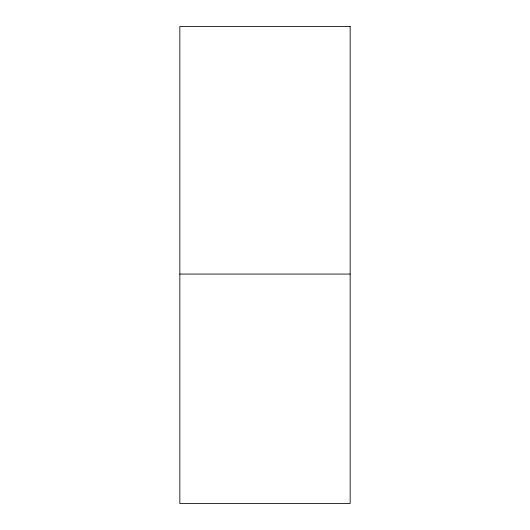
<?xml version="1.0" encoding="UTF-8"?>
<svg xmlns="http://www.w3.org/2000/svg" width="530" height="530" viewBox="0 0 530 530"><rect width="100%" height="100%" fill="white"/><g stroke="black" fill="none" stroke-linecap="round" stroke-linejoin="round"><path stroke-width="0.79" d="M179.842 274.063L350.158 274.063M350.158 26.5L179.842 26.5L179.842 503.5L350.158 503.5L350.158 26.5"/></g></svg>
